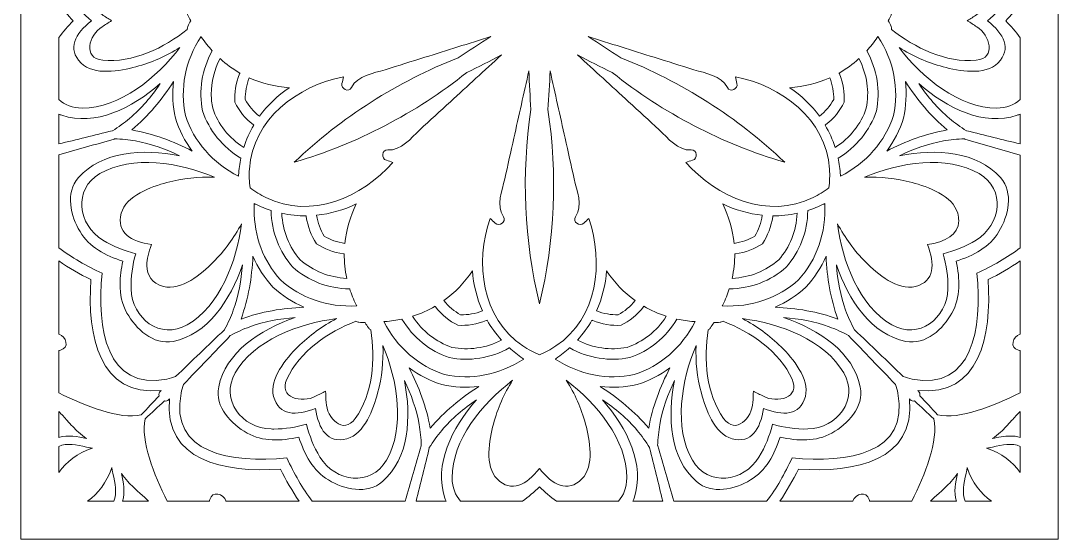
# Model space of a CAD drawing. Extents: x -175 to 692, y -400 to 112.
# Drawn here: x 528.6 to 692.2, y -195.1 to -113.3 of the extents above; entities that cross this region are included whole.
import ezdxf

# ---------------------------------------------------------------- set-up
doc = ezdxf.new("R2010")
doc.units = 0
doc.header["$MEASUREMENT"] = 0
doc.layers.add('Layer 1', color=7, linetype='Continuous', lineweight=0)

msp = doc.modelspace()

# ---------------------------------------------------------------- linework, layer by layer
at = {"layer": 'Layer 1'}
for points, knots in [([(681.72, -31.53), (681.72, -31.53), (680.4, -31.53), (680.4, -31.53), (680.4, -31.53), (675.44, -31.53), (675.44, -31.53), (675.44, -31.53), (674.74, -31.53), (674.74, -31.53), (674.74, -31.53), (669.67, -31.53), (669.67, -31.53), (669.67, -31.53), (668.35, -31.53), (668.35, -31.53), (668.35, -31.53), (667.88, -31.53), (667.88, -31.53), (667.88, -31.53), (666.07, -31.53), (666.07, -31.53), (666.07, -31.53), (665.37, -31.53), (665.37, -31.53), (665.37, -31.53), (663.88, -31.53), (663.88, -31.53), (663.88, -31.53), (651.99, -31.53), (651.99, -31.53), (651.99, -31.53), (649.42, -31.53), (649.42, -31.53), (649.42, -31.53), (641.51, -31.53), (641.51, -31.53), (641.51, -31.53), (635.52, -31.53), (635.52, -31.53), (635.52, -31.53), (632.88, -31.53), (632.88, -31.53), (632.88, -31.53), (631.7, -31.53), (631.7, -31.53), (631.7, -31.53), (630.58, -31.53), (630.58, -31.53), (630.58, -31.53), (628.64, -31.53), (628.64, -31.53), (628.64, -31.53), (613.71, -31.53), (613.71, -31.53), (613.71, -31.53), (610.56, -31.53), (610.56, -31.53), (610.56, -31.53), (610.2, -31.53), (610.2, -31.53), (610.2, -31.53), (607.04, -31.53), (607.04, -31.53), (607.04, -31.53), (592.12, -31.53), (592.12, -31.53), (592.12, -31.53), (590.18, -31.53), (590.18, -31.53), (590.18, -31.53), (589.06, -31.53), (589.06, -31.53), (589.06, -31.53), (587.88, -31.53), (587.88, -31.53), (587.88, -31.53), (585.24, -31.53), (585.24, -31.53), (585.24, -31.53), (579.25, -31.53), (579.25, -31.53), (579.25, -31.53), (571.33, -31.53), (571.33, -31.53), (571.33, -31.53), (568.77, -31.53), (568.77, -31.53), (568.77, -31.53), (556.88, -31.53), (556.88, -31.53), (556.88, -31.53), (555.39, -31.53), (555.39, -31.53), (555.39, -31.53), (554.69, -31.53), (554.69, -31.53), (554.69, -31.53), (552.87, -31.53), (552.87, -31.53), (552.87, -31.53), (552.41, -31.53), (552.41, -31.53), (552.41, -31.53), (551.09, -31.53), (551.09, -31.53), (551.09, -31.53), (546.02, -31.53), (546.02, -31.53), (546.02, -31.53), (545.32, -31.53), (545.32, -31.53), (545.32, -31.53), (540.36, -31.53), (540.36, -31.53), (540.36, -31.53), (539.04, -31.53), (539.04, -31.53), (539.04, -31.53), (528.59, -31.53), (528.59, -31.53), (528.59, -31.53), (528.59, -41.98), (528.59, -41.98), (528.59, -41.98), (528.59, -43.3), (528.59, -43.3), (528.59, -43.3), (528.59, -48.26), (528.59, -48.26), (528.59, -48.26), (528.59, -48.96), (528.59, -48.96), (528.59, -48.96), (528.59, -54.03), (528.59, -54.03), (528.59, -54.03), (528.59, -55.36), (528.59, -55.36), (528.59, -55.36), (528.59, -55.81), (528.59, -55.81), (528.59, -55.81), (528.59, -57.63), (528.59, -57.63), (528.59, -57.63), (528.59, -58.33), (528.59, -58.33), (528.59, -58.33), (528.59, -59.82), (528.59, -59.82), (528.59, -59.82), (528.59, -71.71), (528.59, -71.71), (528.59, -71.71), (528.59, -74.28), (528.59, -74.28), (528.59, -74.28), (528.59, -82.19), (528.59, -82.19), (528.59, -82.19), (528.59, -88.19), (528.59, -88.19), (528.59, -88.19), (528.59, -90.82), (528.59, -90.82), (528.59, -90.82), (528.59, -92), (528.59, -92), (528.59, -92), (528.59, -93.12), (528.59, -93.12), (528.59, -93.12), (528.59, -95.06), (528.59, -95.06), (528.59, -95.06), (528.59, -109.99), (528.59, -109.99), (528.59, -109.99), (528.59, -113.15), (528.59, -113.15), (528.59, -113.15), (528.59, -113.5), (528.59, -113.5), (528.59, -113.5), (528.59, -116.66), (528.59, -116.66), (528.59, -116.66), (528.59, -131.58), (528.59, -131.58), (528.59, -131.58), (528.59, -133.52), (528.59, -133.52), (528.59, -133.52), (528.59, -134.64), (528.59, -134.64), (528.59, -134.64), (528.59, -135.82), (528.59, -135.82), (528.59, -135.82), (528.59, -138.46), (528.59, -138.46), (528.59, -138.46), (528.59, -144.45), (528.59, -144.45), (528.59, -144.45), (528.59, -152.36), (528.59, -152.36), (528.59, -152.36), (528.59, -154.93), (528.59, -154.93), (528.59, -154.93), (528.59, -166.82), (528.59, -166.82), (528.59, -166.82), (528.59, -168.31), (528.59, -168.31), (528.59, -168.31), (528.59, -169.01), (528.59, -169.01), (528.59, -169.01), (528.59, -170.83), (528.59, -170.83), (528.59, -170.83), (528.59, -171.29), (528.59, -171.29), (528.59, -171.29), (528.59, -172.6), (528.59, -172.6), (528.59, -172.6), (528.59, -177.68), (528.59, -177.68), (528.59, -177.68), (528.59, -178.38), (528.59, -178.38), (528.59, -178.38), (528.59, -183.34), (528.59, -183.34), (528.59, -183.34), (528.59, -184.67), (528.59, -184.67), (528.59, -184.67), (528.59, -195.12), (528.59, -195.12), (528.59, -195.12), (539.04, -195.12), (539.04, -195.12), (539.04, -195.12), (540.36, -195.12), (540.36, -195.12), (540.36, -195.12), (545.32, -195.12), (545.32, -195.12), (545.32, -195.12), (546.03, -195.12), (546.03, -195.12), (546.03, -195.12), (551.09, -195.12), (551.09, -195.12), (551.09, -195.12), (552.41, -195.12), (552.41, -195.12), (552.41, -195.12), (552.88, -195.12), (552.88, -195.12), (552.88, -195.12), (554.69, -195.12), (554.69, -195.12), (554.69, -195.12), (555.39, -195.12), (555.39, -195.12), (555.39, -195.12), (556.88, -195.12), (556.88, -195.12), (556.88, -195.12), (568.77, -195.12), (568.77, -195.12), (568.77, -195.12), (571.34, -195.12), (571.34, -195.12), (571.34, -195.12), (579.26, -195.12), (579.26, -195.12), (579.26, -195.12), (585.23, -195.12), (585.23, -195.12), (585.23, -195.12), (587.88, -195.12), (587.88, -195.12), (587.88, -195.12), (589.06, -195.12), (589.06, -195.12), (589.06, -195.12), (590.18, -195.12), (590.18, -195.12), (590.18, -195.12), (592.13, -195.12), (592.13, -195.12), (592.13, -195.12), (607.04, -195.12), (607.04, -195.12), (607.04, -195.12), (610.19, -195.12), (610.19, -195.12), (610.19, -195.12), (610.57, -195.12), (610.57, -195.12), (610.57, -195.12), (613.72, -195.12), (613.72, -195.12), (613.72, -195.12), (628.63, -195.12), (628.63, -195.12), (628.63, -195.12), (630.58, -195.12), (630.58, -195.12), (630.58, -195.12), (631.7, -195.12), (631.7, -195.12), (631.7, -195.12), (632.88, -195.12), (632.88, -195.12), (632.88, -195.12), (635.53, -195.12), (635.53, -195.12), (635.53, -195.12), (641.5, -195.12), (641.5, -195.12), (641.5, -195.12), (649.42, -195.12), (649.42, -195.12), (649.42, -195.12), (651.99, -195.12), (651.99, -195.12), (651.99, -195.12), (663.88, -195.12), (663.88, -195.12), (663.88, -195.12), (665.37, -195.12), (665.37, -195.12), (665.37, -195.12), (666.06, -195.12), (666.06, -195.12), (666.06, -195.12), (667.88, -195.12), (667.88, -195.12), (667.88, -195.12), (668.35, -195.12), (668.35, -195.12), (668.35, -195.12), (669.67, -195.12), (669.67, -195.12), (669.67, -195.12), (674.73, -195.12), (674.73, -195.12), (674.73, -195.12), (675.44, -195.12), (675.44, -195.12), (675.44, -195.12), (680.4, -195.12), (680.4, -195.12), (680.4, -195.12), (681.72, -195.12), (681.72, -195.12), (681.72, -195.12), (692.18, -195.12), (692.18, -195.12), (692.18, -195.12), (692.18, -184.67), (692.18, -184.67), (692.18, -184.67), (692.18, -183.34), (692.18, -183.34), (692.18, -183.34), (692.18, -178.39), (692.18, -178.39), (692.18, -178.39), (692.18, -177.67), (692.18, -177.67), (692.18, -177.67), (692.18, -172.61), (692.18, -172.61), (692.18, -172.61), (692.18, -171.29), (692.18, -171.29), (692.18, -171.29), (692.18, -170.82), (692.18, -170.82), (692.18, -170.82), (692.18, -169.01), (692.18, -169.01), (692.18, -169.01), (692.18, -168.31), (692.18, -168.31), (692.18, -168.31), (692.18, -166.82), (692.18, -166.82), (692.18, -166.82), (692.18, -154.93), (692.18, -154.93), (692.18, -154.93), (692.18, -152.36), (692.18, -152.36), (692.18, -152.36), (692.18, -144.44), (692.18, -144.44), (692.18, -144.44), (692.18, -138.47), (692.18, -138.47), (692.18, -138.47), (692.18, -135.82), (692.18, -135.82), (692.18, -135.82), (692.18, -134.64), (692.18, -134.64), (692.18, -134.64), (692.18, -133.52), (692.18, -133.52), (692.18, -133.52), (692.18, -131.57), (692.18, -131.57), (692.18, -131.57), (692.18, -116.67), (692.18, -116.67), (692.18, -116.67), (692.18, -113.51), (692.18, -113.51), (692.18, -113.51), (692.18, -113.14), (692.18, -113.14), (692.18, -113.14), (692.18, -109.98), (692.18, -109.98), (692.18, -109.98), (692.18, -95.07), (692.18, -95.07), (692.18, -95.07), (692.18, -93.13), (692.18, -93.13), (692.18, -93.13), (692.18, -92), (692.18, -92), (692.18, -92), (692.18, -90.82), (692.18, -90.82), (692.18, -90.82), (692.18, -88.17), (692.18, -88.17), (692.18, -88.17), (692.18, -82.21), (692.18, -82.21), (692.18, -82.21), (692.18, -74.28), (692.18, -74.28), (692.18, -74.28), (692.18, -71.71), (692.18, -71.71), (692.18, -71.71), (692.18, -59.82), (692.18, -59.82), (692.18, -59.82), (692.18, -58.33), (692.18, -58.33), (692.18, -58.33), (692.18, -57.63), (692.18, -57.63), (692.18, -57.63), (692.18, -55.82), (692.18, -55.82), (692.18, -55.82), (692.18, -55.36), (692.18, -55.36), (692.18, -55.36), (692.18, -54.03), (692.18, -54.03), (692.18, -54.03), (692.18, -48.97), (692.18, -48.97), (692.18, -48.97), (692.18, -48.25), (692.18, -48.25), (692.18, -48.25), (692.18, -43.3), (692.18, -43.3), (692.18, -43.3), (692.18, -41.98), (692.18, -41.98), (692.18, -41.98), (692.18, -31.53), (692.18, -31.53), (692.18, -31.53), (681.72, -31.53), (681.72, -31.53)], [0, 0, 0, 0, 1, 1, 1, 2, 2, 2, 3, 3, 3, 4, 4, 4, 5, 5, 5, 6, 6, 6, 7, 7, 7, 8, 8, 8, 9, 9, 9, 10, 10, 10, 11, 11, 11, 12, 12, 12, 13, 13, 13, 14, 14, 14, 15, 15, 15, 16, 16, 16, 17, 17, 17, 18, 18, 18, 19, 19, 19, 20, 20, 20, 21, 21, 21, 22, 22, 22, 23, 23, 23, 24, 24, 24, 25, 25, 25, 26, 26, 26, 27, 27, 27, 28, 28, 28, 29, 29, 29, 30, 30, 30, 31, 31, 31, 32, 32, 32, 33, 33, 33, 34, 34, 34, 35, 35, 35, 36, 36, 36, 37, 37, 37, 38, 38, 38, 39, 39, 39, 40, 40, 40, 41, 41, 41, 42, 42, 42, 43, 43, 43, 44, 44, 44, 45, 45, 45, 46, 46, 46, 47, 47, 47, 48, 48, 48, 49, 49, 49, 50, 50, 50, 51, 51, 51, 52, 52, 52, 53, 53, 53, 54, 54, 54, 55, 55, 55, 56, 56, 56, 57, 57, 57, 58, 58, 58, 59, 59, 59, 60, 60, 60, 61, 61, 61, 62, 62, 62, 63, 63, 63, 64, 64, 64, 65, 65, 65, 66, 66, 66, 67, 67, 67, 68, 68, 68, 69, 69, 69, 70, 70, 70, 71, 71, 71, 72, 72, 72, 73, 73, 73, 74, 74, 74, 75, 75, 75, 76, 76, 76, 77, 77, 77, 78, 78, 78, 79, 79, 79, 80, 80, 80, 81, 81, 81, 82, 82, 82, 83, 83, 83, 84, 84, 84, 85, 85, 85, 86, 86, 86, 87, 87, 87, 88, 88, 88, 89, 89, 89, 90, 90, 90, 91, 91, 91, 92, 92, 92, 93, 93, 93, 94, 94, 94, 95, 95, 95, 96, 96, 96, 97, 97, 97, 98, 98, 98, 99, 99, 99, 100, 100, 100, 101, 101, 101, 102, 102, 102, 103, 103, 103, 104, 104, 104, 105, 105, 105, 106, 106, 106, 107, 107, 107, 108, 108, 108, 109, 109, 109, 110, 110, 110, 111, 111, 111, 112, 112, 112, 113, 113, 113, 114, 114, 114, 115, 115, 115, 116, 116, 116, 117, 117, 117, 118, 118, 118, 119, 119, 119, 120, 120, 120, 121, 121, 121, 122, 122, 122, 123, 123, 123, 124, 124, 124, 125, 125, 125, 126, 126, 126, 127, 127, 127, 128, 128, 128, 129, 129, 129, 130, 130, 130, 131, 131, 131, 132, 132, 132, 133, 133, 133, 134, 134, 134, 135, 135, 135, 136, 136, 136, 137, 137, 137, 138, 138, 138, 139, 139, 139, 140, 140, 140, 141, 141, 141, 142, 142, 142, 143, 143, 143, 144, 144, 144, 145, 145, 145, 146, 146, 146, 147, 147, 147, 148, 148, 148, 149, 149, 149, 150, 150, 150, 151, 151, 151, 152, 152, 152, 153, 153, 153, 154, 154, 154, 155, 155, 155, 156, 156, 156, 157, 157, 157, 158, 158, 158, 159, 159, 159, 160, 160, 160, 161, 161, 161, 162, 162, 162, 163, 163, 163, 164, 164, 164, 164]), ([(534.59, -115.99), (535.28, -115.03), (536.04, -114.15), (536.87, -113.32), (536.04, -112.49), (535.28, -111.61), (534.59, -110.66), (534.59, -110.66), (534.59, -100.87), (534.59, -100.87), (535.52, -100.06), (536.77, -99.56), (538.27, -99.55), (544.18, -99.52), (550.09, -104.33), (553.66, -109.09), (551.54, -107.74), (549.26, -106.72), (546.75, -106.05), (544.3, -105.4), (540.13, -104.61), (538.09, -106.65), (535.84, -108.9), (537.18, -111.25), (539.74, -113.32), (537.18, -115.4), (535.84, -117.74), (538.09, -119.99), (540.13, -122.04), (544.3, -121.24), (546.75, -120.59), (549.26, -119.91), (551.54, -118.9), (553.66, -117.55), (550.09, -122.31), (544.18, -127.13), (538.27, -127.09), (536.77, -127.08), (535.52, -126.58), (534.59, -125.77), (534.59, -125.77), (534.59, -115.99), (534.59, -115.99)], [0, 0, 0, 0, 1, 1, 1, 2, 2, 2, 3, 3, 3, 4, 4, 4, 5, 5, 5, 6, 6, 6, 7, 7, 7, 8, 8, 8, 9, 9, 9, 10, 10, 10, 11, 11, 11, 12, 12, 12, 13, 13, 13, 14, 14, 14, 14]), ([(686.18, -110.65), (685.49, -111.61), (684.72, -112.49), (683.89, -113.32), (684.72, -114.15), (685.49, -115.04), (686.18, -116), (686.18, -116), (686.18, -125.77), (686.18, -125.77), (685.24, -126.58), (683.99, -127.08), (682.48, -127.09), (676.58, -127.13), (670.67, -122.31), (667.09, -117.55), (669.22, -118.9), (671.5, -119.91), (674.01, -120.59), (676.46, -121.24), (680.62, -122.04), (682.67, -119.99), (684.91, -117.74), (683.58, -115.4), (681.02, -113.32), (683.58, -111.25), (684.91, -108.9), (682.67, -106.65), (680.62, -104.61), (676.46, -105.4), (674.01, -106.05), (671.5, -106.72), (669.22, -107.74), (667.09, -109.09), (670.67, -104.33), (676.58, -99.52), (682.48, -99.55), (683.99, -99.56), (685.24, -100.06), (686.18, -100.87), (686.18, -100.87), (686.18, -110.65), (686.18, -110.65)], [0, 0, 0, 0, 1, 1, 1, 2, 2, 2, 3, 3, 3, 4, 4, 4, 5, 5, 5, 6, 6, 6, 7, 7, 7, 8, 8, 8, 9, 9, 9, 10, 10, 10, 11, 11, 11, 12, 12, 12, 13, 13, 13, 14, 14, 14, 14]), ([(541.41, -112.36), (539.36, -111.04), (538.26, -107.42), (541.51, -107.09), (546.22, -106.63), (551.25, -109.05), (554.85, -111.96), (554.84, -112.12), (554.86, -112.28), (554.94, -112.44), (555.09, -112.73), (555.23, -113.02), (555.38, -113.32), (555.23, -113.62), (555.09, -113.91), (554.94, -114.21), (554.86, -114.36), (554.84, -114.52), (554.85, -114.68), (551.25, -117.6), (546.22, -120.01), (541.51, -119.55), (538.26, -119.23), (539.36, -115.6), (541.41, -114.28), (541.91, -113.96), (542.41, -113.63), (542.92, -113.32), (542.42, -113), (541.91, -112.68), (541.41, -112.36)], [0, 0, 0, 0, 1, 1, 1, 2, 2, 2, 3, 3, 3, 4, 4, 4, 5, 5, 5, 6, 6, 6, 7, 7, 7, 8, 8, 8, 9, 9, 9, 10, 10, 10, 10]), ([(679.34, -114.28), (681.4, -115.6), (682.49, -119.23), (679.25, -119.55), (674.54, -120.01), (669.5, -117.6), (665.9, -114.68), (665.91, -114.52), (665.9, -114.36), (665.82, -114.21), (665.67, -113.91), (665.53, -113.62), (665.38, -113.32), (665.53, -113.02), (665.67, -112.73), (665.82, -112.44), (665.9, -112.28), (665.91, -112.12), (665.9, -111.96), (669.5, -109.05), (674.54, -106.63), (679.25, -107.09), (682.49, -107.42), (681.4, -111.04), (679.34, -112.36), (678.85, -112.68), (678.35, -113), (677.84, -113.32), (678.34, -113.63), (678.85, -113.96), (679.34, -114.28)], [0, 0, 0, 0, 1, 1, 1, 2, 2, 2, 3, 3, 3, 4, 4, 4, 5, 5, 5, 6, 6, 6, 7, 7, 7, 8, 8, 8, 9, 9, 9, 10, 10, 10, 10]), ([(557.25, -127.56), (558.28, -130.62), (560.38, -133.25), (563.3, -135), (563.3, -135), (563.3, -135), (563.31, -135), (563.12, -135.86), (562.99, -136.75), (562.93, -137.68), (562.92, -137.74), (562.92, -137.8), (562.92, -137.86), (558.82, -135.77), (555.89, -132.35), (554.56, -128.28), (553.67, -124.09), (554.5, -119.66), (557.01, -115.79), (557.04, -115.85), (557.07, -115.9), (557.11, -115.95), (557.62, -116.72), (558.19, -117.41), (558.78, -118.07), (558.78, -118.08), (558.77, -118.08), (558.77, -118.09), (557.12, -121.05), (556.62, -124.39), (557.25, -127.56)], [0, 0, 0, 0, 1, 1, 1, 2, 2, 2, 3, 3, 3, 4, 4, 4, 5, 5, 5, 6, 6, 6, 7, 7, 7, 8, 8, 8, 9, 9, 9, 10, 10, 10, 10]), ([(596.34, -126.09), (594.73, -127.57), (593.12, -129.05), (591.51, -130.53), (590.11, -131.82), (588.6, -133.84), (586.45, -133.71), (585.48, -133.66), (585.37, -135.07), (586.24, -135.34), (586.58, -135.45), (586.93, -135.55), (587.27, -135.66), (582.42, -141.21), (574.36, -144.72), (567.24, -141.22), (566.35, -140.78), (565.51, -140.26), (564.74, -139.67), (564.74, -139.67), (564.75, -139.67), (564.75, -139.67), (564.62, -138.7), (564.58, -137.72), (564.65, -136.73), (565.18, -128.81), (572.25, -123.58), (579.48, -122.16), (579.4, -122.51), (579.32, -122.87), (579.24, -123.22), (579.03, -124.11), (580.32, -124.71), (580.75, -123.84), (581.72, -121.93), (584.22, -121.63), (586.04, -121.05), (588.13, -120.4), (590.21, -119.74), (592.3, -119.09), (595.77, -118), (599.24, -116.91), (602.71, -115.82), (600.96, -116.9), (599.26, -118.02), (597.56, -119.17), (587.95, -122.95), (579.19, -128.52), (571.72, -135.65), (576.67, -134.19), (581.44, -132.26), (586, -129.89), (590.55, -127.52), (594.87, -124.72), (598.9, -121.49), (600.75, -120.6), (602.57, -119.68), (604.38, -118.72), (601.7, -121.17), (599.02, -123.63), (596.34, -126.09)], [0, 0, 0, 0, 1, 1, 1, 2, 2, 2, 3, 3, 3, 4, 4, 4, 5, 5, 5, 6, 6, 6, 7, 7, 7, 8, 8, 8, 9, 9, 9, 10, 10, 10, 11, 11, 11, 12, 12, 12, 13, 13, 13, 14, 14, 14, 15, 15, 15, 16, 16, 16, 17, 17, 17, 18, 18, 18, 19, 19, 19, 20, 20, 20, 20]), ([(656.02, -139.67), (655.25, -140.26), (654.41, -140.78), (653.52, -141.22), (646.39, -144.72), (638.33, -141.21), (633.48, -135.66), (633.83, -135.55), (634.18, -135.45), (634.52, -135.34), (635.39, -135.07), (635.27, -133.66), (634.3, -133.71), (632.16, -133.84), (630.65, -131.82), (629.25, -130.53), (627.64, -129.05), (626.03, -127.57), (624.42, -126.09), (621.74, -123.63), (619.06, -121.17), (616.38, -118.72), (618.18, -119.68), (620.01, -120.6), (621.85, -121.49), (629.93, -127.94), (639.14, -132.73), (649.04, -135.65), (645.3, -132.08), (641.25, -128.91), (636.92, -126.16), (632.6, -123.4), (628.01, -121.06), (623.19, -119.17), (621.5, -118.02), (619.79, -116.9), (618.05, -115.82), (621.52, -116.91), (624.99, -118), (628.46, -119.09), (630.54, -119.74), (632.63, -120.4), (634.72, -121.05), (636.53, -121.63), (639.04, -121.93), (640.01, -123.84), (640.44, -124.71), (641.72, -124.11), (641.52, -123.22), (641.44, -122.87), (641.36, -122.51), (641.27, -122.16), (648.51, -123.58), (655.58, -128.81), (656.11, -136.73), (656.18, -137.72), (656.14, -138.7), (656.01, -139.67), (656.01, -139.67), (656.02, -139.67), (656.02, -139.67)], [0, 0, 0, 0, 1, 1, 1, 2, 2, 2, 3, 3, 3, 4, 4, 4, 5, 5, 5, 6, 6, 6, 7, 7, 7, 8, 8, 8, 9, 9, 9, 10, 10, 10, 11, 11, 11, 12, 12, 12, 13, 13, 13, 14, 14, 14, 15, 15, 15, 16, 16, 16, 17, 17, 17, 18, 18, 18, 19, 19, 19, 20, 20, 20, 20]), ([(661.99, -118.09), (661.98, -118.08), (661.98, -118.08), (661.98, -118.07), (662.57, -117.41), (663.13, -116.72), (663.65, -115.95), (663.68, -115.9), (663.72, -115.85), (663.75, -115.79), (666.26, -119.66), (667.09, -124.09), (666.2, -128.28), (664.87, -132.35), (661.94, -135.77), (657.84, -137.86), (657.83, -137.8), (657.83, -137.74), (657.83, -137.68), (657.77, -136.75), (657.64, -135.86), (657.45, -135), (657.46, -135), (657.46, -135), (657.46, -135), (660.37, -133.25), (662.48, -130.62), (663.51, -127.56), (664.14, -124.39), (663.64, -121.05), (661.99, -118.09)], [0, 0, 0, 0, 1, 1, 1, 2, 2, 2, 3, 3, 3, 4, 4, 4, 5, 5, 5, 6, 6, 6, 7, 7, 7, 8, 8, 8, 9, 9, 9, 10, 10, 10, 10]), ([(558.85, -127.13), (558.7, -126.39), (558.63, -125.63), (558.63, -124.88), (558.63, -122.99), (559.09, -121.09), (560.01, -119.3), (560.98, -120.19), (562.03, -120.96), (563.14, -121.59), (563.12, -121.63), (563.09, -121.67), (563.08, -121.71), (562.48, -123.17), (562.25, -124.7), (562.34, -126.19), (563.01, -127.53), (563.97, -128.74), (565.22, -129.71), (565.26, -129.74), (565.3, -129.76), (565.34, -129.78), (564.68, -130.88), (564.15, -132.07), (563.75, -133.32), (561.39, -131.8), (559.71, -129.64), (558.85, -127.13)], [0, 0, 0, 0, 1, 1, 1, 2, 2, 2, 3, 3, 3, 4, 4, 4, 5, 5, 5, 6, 6, 6, 7, 7, 7, 8, 8, 8, 9, 9, 9, 9]), ([(655.42, -129.78), (655.46, -129.76), (655.5, -129.74), (655.54, -129.71), (656.78, -128.74), (657.75, -127.53), (658.42, -126.19), (658.51, -124.7), (658.28, -123.17), (657.68, -121.71), (657.66, -121.67), (657.64, -121.63), (657.62, -121.59), (658.73, -120.96), (659.78, -120.19), (660.75, -119.3), (662.04, -121.8), (662.42, -124.52), (661.91, -127.13), (661.05, -129.64), (659.36, -131.8), (657.01, -133.32), (656.6, -132.07), (656.07, -130.88), (655.42, -129.78)], [0, 0, 0, 0, 1, 1, 1, 2, 2, 2, 3, 3, 3, 4, 4, 4, 5, 5, 5, 6, 6, 6, 7, 7, 7, 8, 8, 8, 8]), ([(564.61, -122.32), (566.6, -123.22), (568.73, -123.73), (570.94, -123.89), (570.94, -123.89), (570.92, -123.9), (570.92, -123.9), (569.09, -125.13), (567.51, -126.65), (566.23, -128.4), (565.3, -127.65), (564.54, -126.75), (563.98, -125.75), (563.97, -124.61), (564.17, -123.45), (564.61, -122.32)], [0, 0, 0, 0, 1, 1, 1, 2, 2, 2, 3, 3, 3, 4, 4, 4, 5, 5, 5, 5]), ([(607.78, -164.63), (601.2, -160.21), (600.21, -151.48), (602.59, -144.51), (602.86, -144.75), (603.12, -144.99), (603.38, -145.24), (604.05, -145.86), (605.21, -145.05), (604.68, -144.24), (603.5, -142.45), (604.49, -140.13), (604.91, -138.26), (605.38, -136.13), (605.86, -134), (606.33, -131.86), (607.13, -128.31), (607.92, -124.76), (608.71, -121.22), (608.77, -123.26), (608.89, -125.31), (609.04, -127.34), (607.5, -137.56), (607.95, -147.93), (610.38, -157.96), (612.81, -147.93), (613.26, -137.56), (611.71, -127.34), (611.87, -125.31), (611.98, -123.26), (612.05, -121.22), (612.84, -124.76), (613.63, -128.31), (614.42, -131.86), (614.9, -134), (615.38, -136.13), (615.85, -138.26), (616.27, -140.13), (617.26, -142.45), (616.08, -144.24), (615.55, -145.05), (616.71, -145.86), (617.38, -145.24), (617.64, -144.99), (617.9, -144.75), (618.16, -144.51), (620.55, -151.48), (619.56, -160.21), (612.97, -164.63), (612.15, -165.19), (611.27, -165.64), (610.38, -166.01), (609.48, -165.64), (608.61, -165.19), (607.78, -164.63)], [0, 0, 0, 0, 1, 1, 1, 2, 2, 2, 3, 3, 3, 4, 4, 4, 5, 5, 5, 6, 6, 6, 7, 7, 7, 8, 8, 8, 9, 9, 9, 10, 10, 10, 11, 11, 11, 12, 12, 12, 13, 13, 13, 14, 14, 14, 15, 15, 15, 16, 16, 16, 17, 17, 17, 18, 18, 18, 18]), ([(654.53, -128.4), (653.25, -126.65), (651.66, -125.13), (649.84, -123.9), (649.84, -123.9), (649.82, -123.89), (649.82, -123.89), (652.02, -123.73), (654.16, -123.22), (656.15, -122.32), (656.59, -123.45), (656.79, -124.61), (656.77, -125.75), (656.22, -126.75), (655.46, -127.65), (654.53, -128.4)], [0, 0, 0, 0, 1, 1, 1, 2, 2, 2, 3, 3, 3, 4, 4, 4, 5, 5, 5, 5]), ([(534.59, -128.05), (534.74, -128.12), (534.89, -128.18), (535.05, -128.23), (540.33, -130), (546.1, -127.18), (550.58, -123.24), (549.19, -125.28), (547.62, -127.17), (545.73, -128.74), (544.91, -129.42), (544, -130.09), (543.04, -130.69), (543.02, -130.69), (543, -130.69), (542.98, -130.69), (540.18, -131.38), (537.39, -132.07), (534.59, -132.76), (534.59, -132.76), (534.59, -128.05), (534.59, -128.05)], [0, 0, 0, 0, 1, 1, 1, 2, 2, 2, 3, 3, 3, 4, 4, 4, 5, 5, 5, 6, 6, 6, 7, 7, 7, 7]), ([(549.7, -126.96), (550.79, -125.67), (551.77, -124.31), (552.68, -122.89), (552.46, -124.83), (552.56, -126.79), (552.98, -128.7), (553.57, -130.57), (554.46, -132.32), (555.63, -133.89), (552.63, -132.34), (549.49, -131.13), (546.09, -130.55), (547.41, -129.44), (548.61, -128.24), (549.7, -126.96)], [0, 0, 0, 0, 1, 1, 1, 2, 2, 2, 3, 3, 3, 4, 4, 4, 5, 5, 5, 5]), ([(667.78, -128.7), (668.2, -126.79), (668.3, -124.83), (668.08, -122.89), (669.9, -125.73), (672.02, -128.34), (674.67, -130.55), (672.97, -130.84), (671.34, -131.29), (669.75, -131.86), (668.16, -132.43), (666.63, -133.12), (665.13, -133.89), (666.3, -132.32), (667.19, -130.57), (667.78, -128.7)], [0, 0, 0, 0, 1, 1, 1, 2, 2, 2, 3, 3, 3, 4, 4, 4, 5, 5, 5, 5]), ([(686.18, -132.76), (683.38, -132.07), (680.58, -131.38), (677.78, -130.69), (677.76, -130.69), (677.74, -130.69), (677.72, -130.69), (676.76, -130.09), (675.85, -129.42), (675.03, -128.74), (673.14, -127.17), (671.56, -125.28), (670.18, -123.24), (674.66, -127.18), (680.42, -130), (685.71, -128.23), (685.87, -128.18), (686.03, -128.11), (686.18, -128.05), (686.18, -128.05), (686.18, -132.76), (686.18, -132.76)], [0, 0, 0, 0, 1, 1, 1, 2, 2, 2, 3, 3, 3, 4, 4, 4, 5, 5, 5, 6, 6, 6, 7, 7, 7, 7]), ([(541.4, -153.14), (538.98, -152.03), (536.58, -150.68), (534.59, -149.14), (534.59, -149.14), (534.59, -134.5), (534.59, -134.5), (537.5, -133.66), (540.41, -132.82), (543.33, -131.98), (543.35, -131.97), (543.36, -131.96), (543.38, -131.95), (544.51, -131.99), (545.63, -132.11), (546.68, -132.29), (549.1, -132.71), (551.41, -133.55), (553.63, -134.63), (547.78, -133.46), (541.38, -133.9), (537.69, -138.07), (535.56, -140.47), (536.48, -144.16), (537.93, -146.59), (539.38, -149.04), (541.95, -150.39), (544.69, -151.25), (544.42, -152.46), (544.25, -153.68), (544.25, -154.89), (544.25, -156.47), (544.54, -158.02), (545.33, -159.43), (546.72, -161.9), (549.46, -164.54), (552.6, -163.9), (558.05, -162.79), (561.64, -157.46), (563.55, -151.82), (563.37, -154.28), (562.95, -156.7), (562.1, -159), (561.73, -160.01), (561.27, -161.03), (560.74, -162.03), (560.73, -162.04), (560.71, -162.05), (560.7, -162.07), (558.14, -164.53), (555.57, -166.99), (553.01, -169.45), (552.56, -169.61), (552.11, -169.74), (551.63, -169.84), (542.05, -171.69), (540.59, -161.91), (541.4, -153.14)], [0, 0, 0, 0, 1, 1, 1, 2, 2, 2, 3, 3, 3, 4, 4, 4, 5, 5, 5, 6, 6, 6, 7, 7, 7, 8, 8, 8, 9, 9, 9, 10, 10, 10, 11, 11, 11, 12, 12, 12, 13, 13, 13, 14, 14, 14, 15, 15, 15, 16, 16, 16, 17, 17, 17, 18, 18, 18, 19, 19, 19, 19]), ([(660.06, -162.07), (660.05, -162.05), (660.03, -162.04), (660.01, -162.03), (659.48, -161.03), (659.03, -160.01), (658.65, -159), (657.81, -156.7), (657.39, -154.28), (657.21, -151.82), (659.12, -157.46), (662.7, -162.79), (668.16, -163.9), (671.3, -164.54), (674.04, -161.9), (675.42, -159.43), (676.81, -156.95), (676.69, -154.05), (676.07, -151.25), (678.8, -150.39), (681.38, -149.04), (682.83, -146.59), (684.28, -144.16), (685.2, -140.47), (683.07, -138.07), (679.38, -133.9), (672.98, -133.46), (667.13, -134.63), (669.35, -133.55), (671.66, -132.71), (674.07, -132.29), (675.13, -132.11), (676.25, -131.99), (677.38, -131.95), (677.4, -131.96), (677.41, -131.97), (677.43, -131.98), (680.35, -132.82), (683.26, -133.66), (686.18, -134.51), (686.18, -134.51), (686.18, -149.14), (686.18, -149.14), (684.18, -150.68), (681.78, -152.03), (679.35, -153.14), (679.35, -153.14), (679.35, -153.14), (679.35, -153.14), (680.17, -161.91), (678.71, -171.69), (669.13, -169.84), (668.65, -169.74), (668.2, -169.61), (667.75, -169.45), (665.18, -166.99), (662.62, -164.53), (660.06, -162.07)], [0, 0, 0, 0, 1, 1, 1, 2, 2, 2, 3, 3, 3, 4, 4, 4, 5, 5, 5, 6, 6, 6, 7, 7, 7, 8, 8, 8, 9, 9, 9, 10, 10, 10, 11, 11, 11, 12, 12, 12, 13, 13, 13, 14, 14, 14, 15, 15, 15, 16, 16, 16, 17, 17, 17, 18, 18, 18, 19, 19, 19, 19]), ([(541.53, -147.93), (537.59, -145.5), (536.83, -139.92), (541.05, -137.44), (546.15, -134.46), (553.67, -135.68), (559.15, -138.02), (556.63, -137.9), (554.15, -138.17), (551.64, -138.84), (549.19, -139.5), (545.19, -140.9), (544.44, -143.7), (543.62, -146.76), (545.95, -148.12), (549.21, -148.64), (548.75, -149.81), (548.48, -150.93), (548.48, -151.91), (548.48, -153.5), (549.21, -154.73), (551.11, -155.24), (553.9, -155.99), (557.12, -153.22), (558.91, -151.43), (560.74, -149.59), (562.22, -147.57), (563.38, -145.34), (562.66, -151.25), (559.95, -158.38), (554.82, -161.3), (550.57, -163.72), (546.12, -160.28), (545.98, -155.64), (545.92, -153.71), (546.23, -151.88), (546.72, -150.07), (544.91, -149.59), (543.17, -148.95), (541.53, -147.93)], [0, 0, 0, 0, 1, 1, 1, 2, 2, 2, 3, 3, 3, 4, 4, 4, 5, 5, 5, 6, 6, 6, 7, 7, 7, 8, 8, 8, 9, 9, 9, 10, 10, 10, 11, 11, 11, 12, 12, 12, 13, 13, 13, 13]), ([(674.78, -155.64), (674.64, -160.28), (670.19, -163.72), (665.94, -161.3), (660.8, -158.38), (658.1, -151.25), (657.38, -145.34), (658.54, -147.57), (660.01, -149.59), (661.85, -151.43), (663.64, -153.22), (666.86, -155.99), (669.65, -155.24), (672.72, -154.42), (672.74, -151.72), (671.55, -148.64), (674.37, -148.19), (676.48, -147.12), (676.48, -144.86), (676.48, -144.5), (676.43, -144.12), (676.32, -143.7), (675.57, -140.9), (671.56, -139.5), (669.12, -138.84), (666.61, -138.17), (664.12, -137.9), (661.61, -138.02), (667.09, -135.68), (674.61, -134.46), (679.71, -137.44), (683.93, -139.92), (683.17, -145.5), (679.23, -147.93), (677.59, -148.95), (675.85, -149.59), (674.04, -150.07), (674.52, -151.88), (674.84, -153.71), (674.78, -155.64)], [0, 0, 0, 0, 1, 1, 1, 2, 2, 2, 3, 3, 3, 4, 4, 4, 5, 5, 5, 6, 6, 6, 7, 7, 7, 8, 8, 8, 9, 9, 9, 10, 10, 10, 11, 11, 11, 12, 12, 12, 13, 13, 13, 13]), ([(571.49, -152.22), (572.7, -153.28), (574.09, -154.12), (575.6, -154.7), (577.12, -155.28), (578.74, -155.61), (580.44, -155.63), (580.45, -155.63), (580.45, -155.63), (580.45, -155.63), (580.72, -156.47), (581.06, -157.31), (581.46, -158.14), (581.49, -158.2), (581.53, -158.24), (581.56, -158.31), (576.95, -158.54), (572.7, -157.05), (569.52, -154.19), (566.85, -151.22), (565.37, -147.33), (565.37, -143.09), (565.37, -142.78), (565.38, -142.46), (565.39, -142.14), (565.45, -142.17), (565.5, -142.21), (565.57, -142.24), (566.39, -142.64), (567.23, -142.98), (568.07, -143.25), (568.07, -143.25), (568.07, -143.25), (568.07, -143.26), (568.12, -146.65), (569.35, -149.79), (571.49, -152.22)], [0, 0, 0, 0, 1, 1, 1, 2, 2, 2, 3, 3, 3, 4, 4, 4, 5, 5, 5, 6, 6, 6, 7, 7, 7, 8, 8, 8, 9, 9, 9, 10, 10, 10, 11, 11, 11, 12, 12, 12, 12]), ([(575.24, -144.01), (577.4, -143.79), (579.51, -143.17), (581.49, -142.21), (580.53, -144.19), (579.91, -146.3), (579.69, -148.46), (578.5, -148.27), (577.4, -147.87), (576.41, -147.29), (575.83, -146.31), (575.43, -145.2), (575.24, -144.01)], [0, 0, 0, 0, 1, 1, 1, 2, 2, 2, 3, 3, 3, 4, 4, 4, 4]), ([(639.2, -158.31), (639.23, -158.24), (639.27, -158.2), (639.3, -158.14), (639.7, -157.31), (640.03, -156.47), (640.3, -155.63), (640.31, -155.63), (640.31, -155.63), (640.31, -155.63), (643.71, -155.58), (646.85, -154.35), (649.27, -152.22), (650.34, -151), (651.18, -149.61), (651.76, -148.1), (652.34, -146.58), (652.66, -144.96), (652.69, -143.26), (652.69, -143.25), (652.69, -143.25), (652.69, -143.25), (653.53, -142.98), (654.37, -142.64), (655.19, -142.24), (655.25, -142.21), (655.31, -142.17), (655.36, -142.14), (655.6, -146.75), (654.11, -151), (651.24, -154.19), (648.06, -157.05), (643.81, -158.54), (639.2, -158.31)], [0, 0, 0, 0, 1, 1, 1, 2, 2, 2, 3, 3, 3, 4, 4, 4, 5, 5, 5, 6, 6, 6, 7, 7, 7, 8, 8, 8, 9, 9, 9, 10, 10, 10, 11, 11, 11, 11]), ([(644.34, -147.29), (643.36, -147.87), (642.25, -148.27), (641.07, -148.46), (640.84, -146.3), (640.23, -144.19), (639.27, -142.21), (641.25, -143.17), (643.35, -143.79), (645.51, -144.01), (645.33, -145.2), (644.93, -146.31), (644.34, -147.29)], [0, 0, 0, 0, 1, 1, 1, 2, 2, 2, 3, 3, 3, 4, 4, 4, 4]), ([(579.46, -150.09), (579.51, -150.1), (579.55, -150.1), (579.6, -150.09), (579.59, -151.38), (579.72, -152.67), (580, -153.96), (577.2, -153.82), (574.66, -152.78), (572.65, -151.05), (570.92, -149.04), (569.88, -146.5), (569.74, -143.7), (571.03, -143.98), (572.32, -144.11), (573.6, -144.1), (573.6, -144.15), (573.6, -144.19), (573.61, -144.24), (573.82, -145.8), (574.38, -147.24), (575.21, -148.49), (576.46, -149.32), (577.9, -149.88), (579.46, -150.09)], [0, 0, 0, 0, 1, 1, 1, 2, 2, 2, 3, 3, 3, 4, 4, 4, 5, 5, 5, 6, 6, 6, 7, 7, 7, 8, 8, 8, 8]), ([(645.55, -148.49), (646.37, -147.24), (646.93, -145.8), (647.15, -144.24), (647.16, -144.19), (647.16, -144.15), (647.16, -144.1), (648.43, -144.11), (649.73, -143.98), (651.02, -143.7), (650.87, -146.5), (649.84, -149.04), (648.1, -151.05), (646.1, -152.78), (643.56, -153.82), (640.76, -153.96), (641.04, -152.67), (641.17, -151.38), (641.16, -150.09), (641.2, -150.1), (641.25, -150.1), (641.29, -150.09), (642.86, -149.88), (644.3, -149.32), (645.55, -148.49)], [0, 0, 0, 0, 1, 1, 1, 2, 2, 2, 3, 3, 3, 4, 4, 4, 5, 5, 5, 6, 6, 6, 7, 7, 7, 8, 8, 8, 8]), ([(564.64, -155.47), (564.94, -153.82), (565.11, -152.14), (565.19, -150.46), (565.97, -152.25), (567.04, -153.9), (568.36, -155.34), (569.8, -156.66), (571.45, -157.73), (573.24, -158.51), (569.87, -158.67), (566.55, -159.19), (563.32, -160.38), (563.91, -158.76), (564.34, -157.13), (564.64, -155.47)], [0, 0, 0, 0, 1, 1, 1, 2, 2, 2, 3, 3, 3, 4, 4, 4, 5, 5, 5, 5]), ([(652.4, -155.34), (653.72, -153.9), (654.79, -152.25), (655.57, -150.46), (655.73, -153.83), (656.25, -157.15), (657.44, -160.38), (654.21, -159.19), (650.89, -158.67), (647.52, -158.51), (649.31, -157.73), (650.95, -156.66), (652.4, -155.34)], [0, 0, 0, 0, 1, 1, 1, 2, 2, 2, 3, 3, 3, 4, 4, 4, 4]), ([(550.41, -172.47), (549.47, -173.47), (548.54, -174.48), (547.6, -175.49), (544.08, -176.28), (538.82, -174.1), (534.59, -172.03), (534.59, -172.03), (534.59, -165.35), (534.59, -165.35), (534.67, -165.34), (534.74, -165.34), (534.83, -165.31), (536.34, -164.92), (535.74, -163.15), (534.64, -162.74), (534.62, -162.74), (534.6, -162.74), (534.59, -162.74), (534.59, -162.74), (534.59, -151.21), (534.59, -151.21), (536.15, -152.31), (537.88, -153.29), (539.65, -154.16), (539.65, -154.16), (539.65, -154.16), (539.65, -154.16), (539.04, -163.11), (540.97, -172.6), (550.72, -171.65), (550.7, -171.67), (550.66, -171.71), (550.63, -171.74), (550.4, -171.96), (550.34, -172.22), (550.41, -172.47)], [0, 0, 0, 0, 1, 1, 1, 2, 2, 2, 3, 3, 3, 4, 4, 4, 5, 5, 5, 6, 6, 6, 7, 7, 7, 8, 8, 8, 9, 9, 9, 10, 10, 10, 11, 11, 11, 12, 12, 12, 12]), ([(686.18, -162.74), (686.16, -162.74), (686.14, -162.74), (686.12, -162.74), (685.02, -163.15), (684.42, -164.92), (685.93, -165.31), (686.02, -165.34), (686.1, -165.34), (686.18, -165.35), (686.18, -165.35), (686.18, -172.02), (686.18, -172.02), (681.94, -174.1), (676.68, -176.28), (673.16, -175.49), (672.22, -174.48), (671.28, -173.47), (670.35, -172.47), (670.41, -172.22), (670.36, -171.96), (670.12, -171.74), (670.1, -171.71), (670.06, -171.67), (670.03, -171.65), (679.79, -172.6), (681.72, -163.11), (681.11, -154.16), (681.11, -154.16), (681.11, -154.16), (681.11, -154.16), (682.88, -153.29), (684.61, -152.3), (686.18, -151.21), (686.18, -151.21), (686.18, -162.74), (686.18, -162.74)], [0, 0, 0, 0, 1, 1, 1, 2, 2, 2, 3, 3, 3, 4, 4, 4, 5, 5, 5, 6, 6, 6, 7, 7, 7, 8, 8, 8, 9, 9, 9, 10, 10, 10, 11, 11, 11, 12, 12, 12, 12]), ([(597.95, -159.72), (596.95, -159.16), (596.05, -158.4), (595.3, -157.47), (597.05, -156.19), (598.57, -154.61), (599.8, -152.78), (599.8, -152.78), (599.81, -152.76), (599.81, -152.76), (599.97, -154.96), (600.48, -157.1), (601.38, -159.09), (600.25, -159.53), (599.09, -159.73), (597.95, -159.72)], [0, 0, 0, 0, 1, 1, 1, 2, 2, 2, 3, 3, 3, 4, 4, 4, 5, 5, 5, 5]), ([(619.38, -159.09), (620.28, -157.1), (620.79, -154.96), (620.95, -152.76), (620.95, -152.76), (620.95, -152.78), (620.95, -152.78), (622.19, -154.61), (623.71, -156.19), (625.46, -157.47), (624.7, -158.4), (623.8, -159.16), (622.81, -159.72), (621.67, -159.73), (620.51, -159.53), (619.38, -159.09)], [0, 0, 0, 0, 1, 1, 1, 2, 2, 2, 3, 3, 3, 4, 4, 4, 5, 5, 5, 5]), ([(601.99, -160.62), (602.03, -160.6), (602.07, -160.58), (602.12, -160.56), (602.75, -161.67), (603.51, -162.72), (604.4, -163.69), (601.9, -164.98), (599.18, -165.36), (596.57, -164.85), (595.32, -164.42), (594.15, -163.78), (593.1, -162.96), (592.06, -162.14), (591.14, -161.13), (590.38, -159.95), (591.64, -159.55), (592.82, -159.01), (593.92, -158.36), (593.94, -158.41), (593.97, -158.44), (593.99, -158.48), (594.96, -159.73), (596.17, -160.69), (597.51, -161.36), (599, -161.45), (600.53, -161.22), (601.99, -160.62)], [0, 0, 0, 0, 1, 1, 1, 2, 2, 2, 3, 3, 3, 4, 4, 4, 5, 5, 5, 6, 6, 6, 7, 7, 7, 8, 8, 8, 9, 9, 9, 9]), ([(623.25, -161.36), (624.59, -160.69), (625.8, -159.73), (626.76, -158.48), (626.79, -158.44), (626.82, -158.41), (626.84, -158.36), (627.94, -159.01), (629.12, -159.55), (630.38, -159.95), (628.86, -162.31), (626.69, -163.99), (624.19, -164.85), (621.58, -165.36), (618.86, -164.98), (616.36, -163.69), (617.25, -162.72), (618.01, -161.67), (618.64, -160.56), (618.69, -160.58), (618.72, -160.6), (618.77, -160.62), (620.23, -161.22), (621.75, -161.45), (623.25, -161.36)], [0, 0, 0, 0, 1, 1, 1, 2, 2, 2, 3, 3, 3, 4, 4, 4, 5, 5, 5, 6, 6, 6, 7, 7, 7, 8, 8, 8, 8]), ([(574.56, -189.12), (573.02, -187.13), (571.67, -184.72), (570.56, -182.3), (570.56, -182.3), (570.56, -182.29), (570.56, -182.29), (561.79, -183.11), (552.01, -181.65), (553.86, -172.07), (553.96, -171.59), (554.09, -171.14), (554.25, -170.69), (556.71, -168.13), (559.17, -165.57), (561.63, -163), (561.65, -162.99), (561.66, -162.97), (561.67, -162.96), (562.67, -162.43), (563.69, -161.97), (564.7, -161.6), (567.01, -160.75), (569.43, -160.33), (571.88, -160.15), (566.24, -162.06), (560.91, -165.65), (559.8, -171.1), (559.16, -174.24), (561.8, -176.98), (564.27, -178.36), (566.75, -179.75), (569.65, -179.63), (572.45, -179.01), (573.31, -181.75), (574.66, -184.32), (577.11, -185.77), (579.55, -187.22), (583.23, -188.14), (585.63, -186.01), (589.8, -182.32), (590.24, -175.92), (589.07, -170.07), (590.15, -172.29), (590.99, -174.6), (591.41, -177.02), (591.59, -178.07), (591.71, -179.19), (591.74, -180.32), (591.74, -180.34), (591.73, -180.35), (591.73, -180.37), (590.88, -183.29), (590.04, -186.2), (589.19, -189.12), (589.19, -189.12), (574.56, -189.12), (574.56, -189.12)], [0, 0, 0, 0, 1, 1, 1, 2, 2, 2, 3, 3, 3, 4, 4, 4, 5, 5, 5, 6, 6, 6, 7, 7, 7, 8, 8, 8, 9, 9, 9, 10, 10, 10, 11, 11, 11, 12, 12, 12, 13, 13, 13, 14, 14, 14, 15, 15, 15, 16, 16, 16, 17, 17, 17, 18, 18, 18, 19, 19, 19, 19]), ([(631.56, -189.12), (630.72, -186.2), (629.88, -183.29), (629.03, -180.37), (629.03, -180.35), (629.02, -180.34), (629.01, -180.32), (629.05, -179.19), (629.17, -178.07), (629.35, -177.02), (629.77, -174.6), (630.61, -172.29), (631.68, -170.07), (630.52, -175.92), (630.96, -182.32), (635.13, -186.01), (637.53, -188.14), (641.21, -187.22), (643.65, -185.77), (646.1, -184.32), (647.45, -181.75), (648.31, -179.01), (651.11, -179.63), (654, -179.75), (656.49, -178.36), (658.96, -176.98), (661.6, -174.24), (660.96, -171.1), (659.85, -165.65), (654.52, -162.06), (648.88, -160.15), (651.33, -160.33), (653.75, -160.75), (656.05, -161.6), (657.06, -161.97), (658.09, -162.43), (659.09, -162.96), (659.1, -162.97), (659.11, -162.99), (659.12, -163), (661.59, -165.57), (664.05, -168.13), (666.51, -170.69), (666.67, -171.14), (666.8, -171.59), (666.89, -172.07), (668.75, -181.65), (658.97, -183.11), (650.2, -182.29), (650.2, -182.29), (650.2, -182.3), (650.2, -182.3), (649.09, -184.72), (647.74, -187.13), (646.2, -189.12), (646.2, -189.12), (631.56, -189.12), (631.56, -189.12)], [0, 0, 0, 0, 1, 1, 1, 2, 2, 2, 3, 3, 3, 4, 4, 4, 5, 5, 5, 6, 6, 6, 7, 7, 7, 8, 8, 8, 9, 9, 9, 10, 10, 10, 11, 11, 11, 12, 12, 12, 13, 13, 13, 14, 14, 14, 15, 15, 15, 16, 16, 16, 17, 17, 17, 18, 18, 18, 19, 19, 19, 19]), ([(578.36, -160.32), (576.13, -161.48), (574.11, -162.96), (572.27, -164.79), (570.48, -166.58), (567.71, -169.8), (568.46, -172.59), (569.28, -175.66), (571.98, -175.68), (575.06, -174.49), (575.57, -177.75), (576.94, -180.08), (580, -179.26), (582.8, -178.51), (584.21, -174.51), (584.86, -172.06), (585.53, -169.55), (585.8, -167.07), (585.68, -164.55), (588.02, -170.03), (589.23, -177.55), (586.25, -182.65), (583.78, -186.87), (578.21, -186.11), (575.77, -182.17), (574.75, -180.53), (574.11, -178.79), (573.63, -176.98), (571.96, -177.43), (570.28, -177.73), (568.51, -177.73), (568.36, -177.73), (568.21, -177.73), (568.06, -177.72), (563.42, -177.58), (559.98, -173.13), (562.4, -168.88), (565.32, -163.75), (572.45, -161.04), (578.36, -160.32)], [0, 0, 0, 0, 1, 1, 1, 2, 2, 2, 3, 3, 3, 4, 4, 4, 5, 5, 5, 6, 6, 6, 7, 7, 7, 8, 8, 8, 9, 9, 9, 10, 10, 10, 11, 11, 11, 12, 12, 12, 13, 13, 13, 13]), ([(581.44, -160.73), (581.57, -160.82), (581.72, -160.88), (581.89, -160.89), (582.22, -160.91), (582.55, -160.93), (582.87, -160.95), (582.88, -160.95), (582.88, -160.95), (582.88, -160.95), (582.88, -160.95), (582.88, -160.95), (582.88, -160.96), (583.06, -161.23), (583.24, -161.5), (583.42, -161.78), (583.52, -161.92), (583.65, -162.03), (583.79, -162.1), (584.52, -166.68), (584.09, -172.24), (581.34, -176.08), (579.44, -178.73), (576.84, -175.96), (576.73, -173.53), (576.7, -172.93), (576.67, -172.34), (576.65, -171.74), (576.13, -172.02), (575.6, -172.29), (575.07, -172.57), (572.9, -173.69), (569.21, -172.82), (570.55, -169.85), (572.5, -165.54), (577.11, -162.39), (581.44, -160.73)], [0, 0, 0, 0, 1, 1, 1, 2, 2, 2, 3, 3, 3, 4, 4, 4, 5, 5, 5, 6, 6, 6, 7, 7, 7, 8, 8, 8, 9, 9, 9, 10, 10, 10, 11, 11, 11, 12, 12, 12, 12]), ([(585.84, -160.78), (585.9, -160.77), (585.96, -160.77), (586.02, -160.77), (586.95, -160.71), (587.84, -160.58), (588.7, -160.39), (588.7, -160.4), (588.7, -160.4), (588.7, -160.4), (590.45, -163.31), (593.08, -165.41), (596.14, -166.45), (599.31, -167.09), (602.65, -166.58), (605.61, -164.93), (605.61, -164.93), (605.63, -164.92), (605.63, -164.92), (606.29, -165.51), (606.98, -166.08), (607.75, -166.59), (607.8, -166.63), (607.85, -166.65), (607.91, -166.69), (604.03, -169.2), (599.61, -170.03), (595.42, -169.15), (591.35, -167.81), (587.93, -164.88), (585.84, -160.78)], [0, 0, 0, 0, 1, 1, 1, 2, 2, 2, 3, 3, 3, 4, 4, 4, 5, 5, 5, 6, 6, 6, 7, 7, 7, 8, 8, 8, 9, 9, 9, 10, 10, 10, 10]), ([(613.01, -166.59), (613.78, -166.08), (614.47, -165.51), (615.13, -164.92), (615.13, -164.92), (615.14, -164.93), (615.14, -164.93), (618.11, -166.58), (621.45, -167.09), (624.61, -166.45), (627.67, -165.41), (630.31, -163.31), (632.06, -160.4), (632.06, -160.4), (632.06, -160.4), (632.06, -160.39), (632.92, -160.58), (633.81, -160.71), (634.73, -160.77), (634.8, -160.77), (634.86, -160.77), (634.92, -160.78), (632.83, -164.88), (629.41, -167.81), (625.33, -169.15), (621.15, -170.03), (616.72, -169.2), (612.85, -166.69), (612.91, -166.65), (612.96, -166.63), (613.01, -166.59)], [0, 0, 0, 0, 1, 1, 1, 2, 2, 2, 3, 3, 3, 4, 4, 4, 5, 5, 5, 6, 6, 6, 7, 7, 7, 8, 8, 8, 9, 9, 9, 10, 10, 10, 10]), ([(635.08, -164.55), (634.96, -167.07), (635.23, -169.55), (635.9, -172.06), (636.55, -174.51), (637.95, -178.51), (640.75, -179.26), (643.82, -180.08), (645.19, -177.75), (645.7, -174.49), (648.78, -175.68), (651.48, -175.66), (652.3, -172.59), (653.05, -169.8), (650.28, -166.58), (648.49, -164.79), (646.65, -162.96), (644.63, -161.48), (642.4, -160.32), (648.31, -161.04), (655.43, -163.75), (658.36, -168.88), (660.78, -173.13), (657.33, -177.58), (652.7, -177.72), (650.77, -177.78), (648.94, -177.47), (647.13, -176.98), (646.65, -178.79), (646.01, -180.53), (644.99, -182.17), (642.55, -186.11), (636.97, -186.87), (634.5, -182.65), (631.52, -177.55), (632.74, -170.03), (635.08, -164.55)], [0, 0, 0, 0, 1, 1, 1, 2, 2, 2, 3, 3, 3, 4, 4, 4, 5, 5, 5, 6, 6, 6, 7, 7, 7, 8, 8, 8, 9, 9, 9, 10, 10, 10, 11, 11, 11, 12, 12, 12, 12]), ([(650.21, -169.85), (651.55, -172.82), (647.86, -173.69), (645.69, -172.57), (645.16, -172.29), (644.63, -172.02), (644.11, -171.74), (644.09, -172.34), (644.06, -172.93), (644.03, -173.53), (643.92, -175.96), (641.32, -178.73), (639.42, -176.08), (636.67, -172.24), (636.24, -166.68), (636.97, -162.1), (637.11, -162.03), (637.24, -161.92), (637.33, -161.78), (637.51, -161.5), (637.69, -161.23), (637.88, -160.96), (637.88, -160.95), (637.88, -160.95), (637.88, -160.95), (637.88, -160.95), (637.88, -160.95), (637.88, -160.95), (638.21, -160.93), (638.54, -160.91), (638.86, -160.89), (639.03, -160.88), (639.19, -160.82), (639.32, -160.73), (643.65, -162.39), (648.26, -165.54), (650.21, -169.85)], [0, 0, 0, 0, 1, 1, 1, 2, 2, 2, 3, 3, 3, 4, 4, 4, 5, 5, 5, 6, 6, 6, 7, 7, 7, 8, 8, 8, 9, 9, 9, 10, 10, 10, 11, 11, 11, 12, 12, 12, 12]), ([(589.81, -168.08), (591.38, -169.24), (593.13, -170.13), (595, -170.72), (596.91, -171.14), (598.87, -171.24), (600.81, -171.02), (597.97, -172.84), (595.36, -174.96), (593.15, -177.61), (592.86, -175.91), (592.41, -174.28), (591.84, -172.69), (591.28, -171.11), (590.58, -169.57), (589.81, -168.08)], [0, 0, 0, 0, 1, 1, 1, 2, 2, 2, 3, 3, 3, 4, 4, 4, 5, 5, 5, 5]), ([(625.76, -170.72), (627.63, -170.13), (629.37, -169.24), (630.95, -168.08), (629.4, -171.07), (628.19, -174.21), (627.61, -177.61), (625.4, -174.96), (622.79, -172.84), (619.95, -171.02), (621.89, -171.24), (623.85, -171.14), (625.76, -170.72)], [0, 0, 0, 0, 1, 1, 1, 2, 2, 2, 3, 3, 3, 4, 4, 4, 4]), ([(622.83, -189.12), (622.83, -189.12), (613.05, -189.12), (613.05, -189.12), (612.09, -188.43), (611.21, -187.66), (610.38, -186.83), (609.55, -187.66), (608.66, -188.43), (607.71, -189.12), (607.71, -189.12), (597.93, -189.12), (597.93, -189.12), (597.12, -188.18), (596.62, -186.94), (596.61, -185.43), (596.57, -179.52), (601.39, -173.61), (606.15, -170.04), (604.8, -172.16), (603.78, -174.44), (603.11, -176.95), (602.46, -179.4), (601.67, -183.57), (603.71, -185.61), (605.96, -187.86), (608.3, -186.53), (610.38, -183.96), (612.45, -186.53), (614.8, -187.86), (617.05, -185.61), (619.09, -183.57), (618.3, -179.4), (617.65, -176.95), (616.97, -174.44), (615.96, -172.16), (614.61, -170.04), (619.37, -173.61), (624.18, -179.52), (624.15, -185.43), (624.14, -186.94), (623.64, -188.18), (622.83, -189.12)], [0, 0, 0, 0, 1, 1, 1, 2, 2, 2, 3, 3, 3, 4, 4, 4, 5, 5, 5, 6, 6, 6, 7, 7, 7, 8, 8, 8, 9, 9, 9, 10, 10, 10, 11, 11, 11, 12, 12, 12, 13, 13, 13, 14, 14, 14, 14]), ([(560.96, -189.12), (560.96, -189.1), (560.96, -189.08), (560.95, -189.06), (560.56, -187.97), (558.78, -187.36), (558.39, -188.87), (558.36, -188.96), (558.36, -189.04), (558.35, -189.12), (558.35, -189.12), (551.68, -189.12), (551.68, -189.12), (549.6, -184.88), (547.43, -179.62), (548.21, -176.1), (549.22, -175.16), (550.23, -174.23), (551.24, -173.29), (551.48, -173.36), (551.74, -173.3), (551.96, -173.07), (551.99, -173.04), (552.02, -173.01), (552.05, -172.98), (551.1, -182.73), (560.59, -184.66), (569.54, -184.05), (569.54, -184.05), (569.54, -184.05), (569.54, -184.05), (570.41, -185.82), (571.4, -187.55), (572.49, -189.12), (572.49, -189.12), (560.96, -189.12), (560.96, -189.12)], [0, 0, 0, 0, 1, 1, 1, 2, 2, 2, 3, 3, 3, 4, 4, 4, 5, 5, 5, 6, 6, 6, 7, 7, 7, 8, 8, 8, 9, 9, 9, 10, 10, 10, 11, 11, 11, 12, 12, 12, 12]), ([(590.93, -189.12), (591.63, -186.32), (592.32, -183.52), (593.01, -180.72), (593.01, -180.7), (593.01, -180.68), (593.01, -180.66), (593.61, -179.7), (594.27, -178.79), (594.96, -177.97), (596.53, -176.08), (598.42, -174.51), (600.46, -173.12), (596.52, -177.6), (593.7, -183.37), (595.47, -188.65), (595.52, -188.81), (595.59, -188.97), (595.66, -189.12), (595.66, -189.12), (590.93, -189.12), (590.93, -189.12)], [0, 0, 0, 0, 1, 1, 1, 2, 2, 2, 3, 3, 3, 4, 4, 4, 5, 5, 5, 6, 6, 6, 7, 7, 7, 7]), ([(625.1, -189.12), (625.17, -188.97), (625.24, -188.81), (625.29, -188.65), (627.06, -183.37), (624.24, -177.6), (620.3, -173.12), (622.34, -174.51), (624.23, -176.08), (625.8, -177.97), (626.49, -178.79), (627.14, -179.7), (627.74, -180.66), (627.74, -180.68), (627.74, -180.7), (627.75, -180.72), (628.44, -183.52), (629.13, -186.32), (629.82, -189.12), (629.82, -189.12), (625.1, -189.12), (625.1, -189.12)], [0, 0, 0, 0, 1, 1, 1, 2, 2, 2, 3, 3, 3, 4, 4, 4, 5, 5, 5, 6, 6, 6, 7, 7, 7, 7]), ([(662.41, -189.12), (662.4, -189.04), (662.4, -188.96), (662.37, -188.87), (661.98, -187.36), (660.2, -187.97), (659.81, -189.06), (659.8, -189.08), (659.8, -189.1), (659.8, -189.12), (659.8, -189.12), (648.27, -189.12), (648.27, -189.12), (649.36, -187.55), (650.35, -185.82), (651.21, -184.05), (651.21, -184.05), (651.21, -184.05), (651.21, -184.05), (660.17, -184.66), (669.66, -182.73), (668.7, -172.98), (668.74, -173.01), (668.77, -173.04), (668.79, -173.07), (669.02, -173.3), (669.28, -173.36), (669.52, -173.29), (670.53, -174.23), (671.54, -175.16), (672.54, -176.1), (673.33, -179.62), (671.16, -184.88), (669.08, -189.12), (669.08, -189.12), (662.41, -189.12), (662.41, -189.12)], [0, 0, 0, 0, 1, 1, 1, 2, 2, 2, 3, 3, 3, 4, 4, 4, 5, 5, 5, 6, 6, 6, 7, 7, 7, 8, 8, 8, 9, 9, 9, 10, 10, 10, 11, 11, 11, 12, 12, 12, 12]), ([(534.59, -174.97), (535.05, -175.42), (535.48, -175.9), (535.93, -176.41), (536.48, -177.02), (537.05, -177.65), (537.67, -178.22), (538.1, -178.61), (538.54, -178.95), (538.98, -179.23), (537.57, -178.92), (536.02, -178.62), (534.59, -179.05), (534.59, -179.05), (534.59, -174.97), (534.59, -174.97)], [0, 0, 0, 0, 1, 1, 1, 2, 2, 2, 3, 3, 3, 4, 4, 4, 5, 5, 5, 5]), ([(686.18, -179.05), (685.67, -178.89), (685.15, -178.83), (684.62, -178.83), (683.66, -178.83), (682.69, -179.02), (681.77, -179.23), (682.22, -178.95), (682.66, -178.61), (683.08, -178.22), (683.71, -177.65), (684.27, -177.02), (684.82, -176.41), (685.28, -175.9), (685.72, -175.41), (686.18, -174.96), (686.18, -174.96), (686.18, -179.05), (686.18, -179.05)], [0, 0, 0, 0, 1, 1, 1, 2, 2, 2, 3, 3, 3, 4, 4, 4, 5, 5, 5, 6, 6, 6, 6]), ([(534.59, -180.46), (535.85, -179.89), (537.43, -180.24), (538.96, -180.58), (538.96, -180.58), (539.27, -180.65), (539.27, -180.65), (539.49, -180.7), (539.69, -180.73), (539.89, -180.76), (537.51, -181.55), (535.83, -182.9), (534.59, -184.59), (534.59, -184.59), (534.59, -180.46), (534.59, -180.46)], [0, 0, 0, 0, 1, 1, 1, 2, 2, 2, 3, 3, 3, 4, 4, 4, 5, 5, 5, 5]), ([(680.86, -180.76), (681.07, -180.73), (681.27, -180.7), (681.49, -180.65), (681.49, -180.65), (681.8, -180.58), (681.8, -180.58), (683.33, -180.24), (684.91, -179.89), (686.18, -180.46), (686.18, -180.46), (686.18, -184.6), (686.18, -184.6), (684.94, -182.9), (683.25, -181.56), (680.86, -180.76)], [0, 0, 0, 0, 1, 1, 1, 2, 2, 2, 3, 3, 3, 4, 4, 4, 5, 5, 5, 5]), ([(543.24, -189.12), (543.24, -189.12), (539.1, -189.12), (539.1, -189.12), (540.79, -187.88), (542.14, -186.19), (542.93, -183.81), (542.97, -184.01), (543, -184.21), (543.05, -184.43), (543.05, -184.43), (543.12, -184.74), (543.12, -184.74), (543.46, -186.27), (543.81, -187.85), (543.24, -189.12)], [0, 0, 0, 0, 1, 1, 1, 2, 2, 2, 3, 3, 3, 4, 4, 4, 5, 5, 5, 5]), ([(544.65, -189.12), (545.08, -187.68), (544.79, -186.13), (544.47, -184.72), (544.75, -185.16), (545.09, -185.6), (545.48, -186.02), (546.05, -186.65), (546.68, -187.22), (547.3, -187.77), (547.8, -188.22), (548.29, -188.66), (548.73, -189.12), (548.73, -189.12), (544.65, -189.12), (544.65, -189.12)], [0, 0, 0, 0, 1, 1, 1, 2, 2, 2, 3, 3, 3, 4, 4, 4, 5, 5, 5, 5]), ([(672.02, -189.12), (672.47, -188.66), (672.96, -188.22), (673.46, -187.77), (674.07, -187.22), (674.71, -186.65), (675.28, -186.02), (675.67, -185.6), (676.01, -185.16), (676.29, -184.72), (675.97, -186.13), (675.68, -187.68), (676.11, -189.12), (676.11, -189.12), (672.02, -189.12), (672.02, -189.12)], [0, 0, 0, 0, 1, 1, 1, 2, 2, 2, 3, 3, 3, 4, 4, 4, 5, 5, 5, 5]), ([(677.52, -189.12), (676.95, -187.85), (677.29, -186.27), (677.64, -184.74), (677.64, -184.74), (677.71, -184.43), (677.71, -184.43), (677.75, -184.21), (677.79, -184.01), (677.82, -183.81), (678.61, -186.19), (679.96, -187.88), (681.66, -189.12), (681.66, -189.12), (677.52, -189.12), (677.52, -189.12)], [0, 0, 0, 0, 1, 1, 1, 2, 2, 2, 3, 3, 3, 4, 4, 4, 5, 5, 5, 5])]:
    msp.add_open_spline(points, degree=3, knots=knots, dxfattribs=at)

doc.saveas('drawing.dxf')
